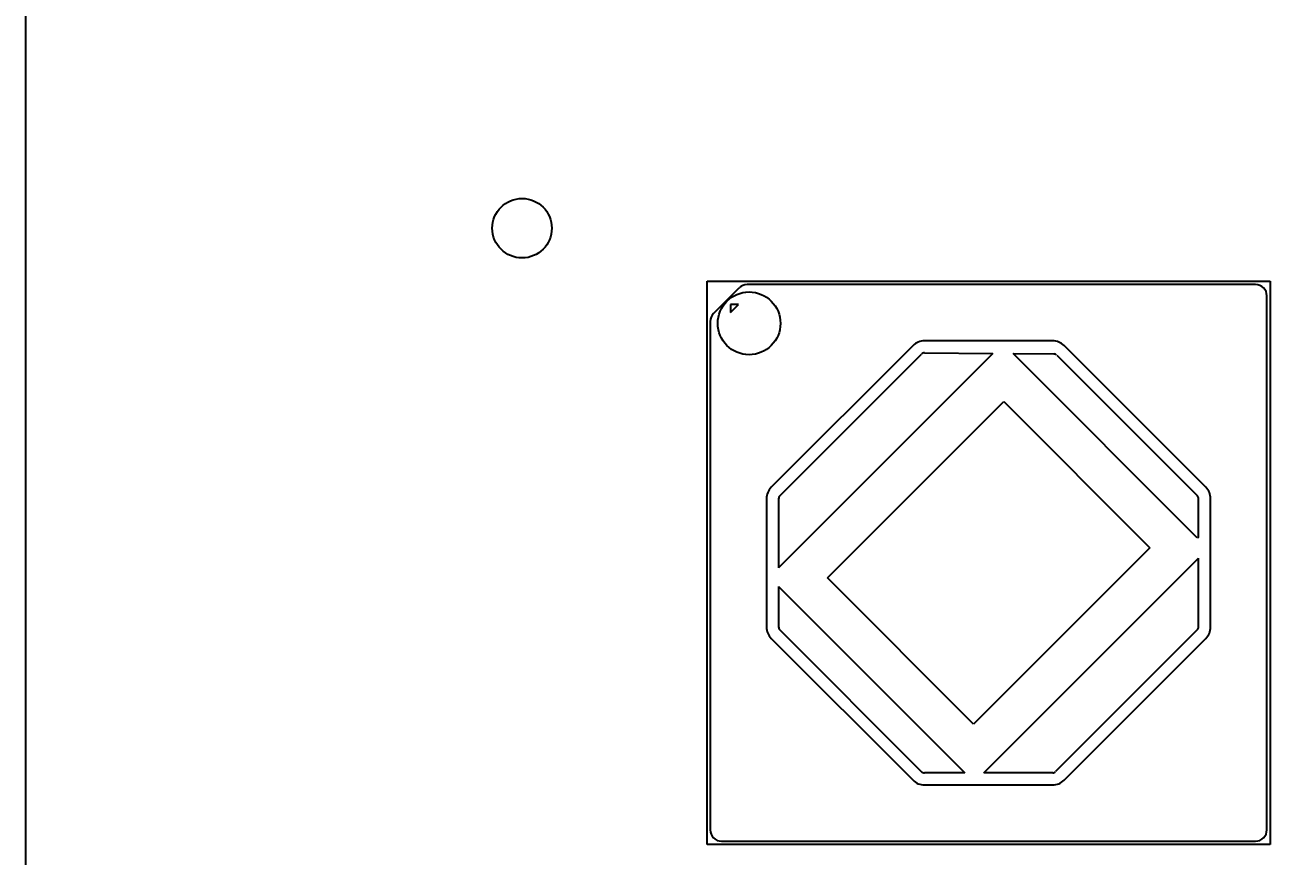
# Model space of a CAD drawing. Header units: millimetres. Extents: x 0 to 420, y 0 to 297.
# Drawn here: x 67.5 to 144.9, y 163.4 to 215.1 of the extents above; entities that cross this region are included whole.
import ezdxf

# ---------------------------------------------------------------- set-up
doc = ezdxf.new("R2010")
doc.units = ezdxf.units.MM
doc.header["$LTSCALE"] = 23.1
doc.layers.get('0').update_dxf_attribs({"linetype": 'CONTINUOUS'})
doc.layers.add('ASSEM_MEM', color=7, linetype='CONTINUOUS')
doc.styles.get("Standard").update_dxf_attribs({"font": 'txt', "width": 0.8})
doc.dimstyles.new('DIMSTYLE_3', dxfattribs={"dimtxt": 3, "dimasz": 2.1, "dimexe": 2, "dimexo": 1, "dimgap": 0.75, "dimtad": 0, "dimtih": 1, "dimtoh": 1, "dimzin": 0, "dimdsep": 46, "dimtxsty": 'STANDARD', "dimblk": '_FILLED', "dimblk1": '_FILLED', "dimblk2": '_FILLED', "dimcen": 0.09, "dimazin": 0, "dimtp": 0.01, "dimtm": 0.01, "dimtfac": 1, "dimtofl": 0, "dimtmove": 0, "dimatfit": 3, "dimldrblk": '_FILLED', "dimfxl": 1, "dimtolj": 1, "dimtzin": 0, "dimarcsym": 0})

# ---------------------------------------------------------------- blocks, each defined once
blk = doc.blocks.new('*D15')
at = {"color": 6, "linetype": 'CONTINUOUS'}
blk.add_line((104.079, 220.653), (61.995, 220.653), dxfattribs=at)
at = {"color": 6, "linetype": 'CONTINUOUS', "insert": (60.495, 224.403), "char_height": 3, "width": 12, "attachment_point": 3, "line_spacing_factor": 0.9}
blk.add_mtext('77.10', dxfattribs=at)
blk = doc.blocks.new('_FILLED')
at = {"color": 0, "linetype": 'BYBLOCK'}
blk.add_solid([(0, 0), (-1, 0.167), (-1, -0.167)], dxfattribs=at)
blk = doc.blocks.new('*D17')
at = {"color": 2, "linetype": 'CONTINUOUS'}
blk.add_line((105.079, 228.653), (105.079, 238.994), dxfattribs=at)
at = {"color": 2, "linetype": 'CONTINUOUS', "insert": (101.329, 240.494), "char_height": 3, "width": 12, "attachment_point": 1, "rotation": 90, "line_spacing_factor": 0.9}
blk.add_mtext('37.50', dxfattribs=at)
blk = doc.blocks.new('*D18')
at = {"color": 2, "linetype": 'CONTINUOUS'}
blk.add_line((67.579, 144.453), (67.579, 238.994), dxfattribs=at)
at = {"color": 2, "linetype": 'CONTINUOUS', "insert": (63.829, 240.494), "char_height": 3, "width": 9.6, "attachment_point": 1, "rotation": 90, "line_spacing_factor": 0.9}
blk.add_mtext('0.00', dxfattribs=at)

msp = doc.modelspace()

# ---------------------------------------------------------------- linework, layer by layer
at = {"layer": 'ASSEM_MEM', "color": 7, "linetype": 'CONTINUOUS'}
for p, q in [((67.579, 144.653), (67.579, 226.653)), ((109.919, 164.173), (109.919, 199.173)), ((109.919, 199.173), (144.919, 199.173)), ((144.019, 198.973), (112.409, 198.973)), ((144.919, 199.173), (144.919, 164.173)), ((110.324, 197.178), (111.914, 198.768)), ((144.719, 165.073), (144.719, 198.273)), ((111.369, 197.223), (111.869, 197.723)), ((111.369, 197.723), (111.369, 197.223)), ((111.869, 197.723), (111.369, 197.723)), ((110.119, 196.683), (110.119, 165.073)), ((122.726, 195.18), (113.912, 186.367)), ((131.406, 195.473), (123.433, 195.473)), ((140.926, 186.367), (132.113, 195.18)), ((127.689, 194.687), (114.369, 181.367)), ((114.443, 185.837), (123.257, 194.651)), ((123.433, 194.723), (127.689, 194.687)), ((128.938, 194.676), (131.477, 194.654)), ((140.384, 183.23), (128.938, 194.676)), ((131.652, 194.581), (140.397, 185.836)), ((117.4, 180.733), (128.36, 191.693)), ((128.36, 191.693), (137.439, 182.614)), ((113.619, 185.66), (113.619, 177.687)), ((114.369, 185.66), (114.369, 181.367)), ((140.469, 183.245), (140.469, 185.66)), ((141.219, 177.687), (141.219, 185.66)), ((140.469, 183.245), (140.384, 183.23)), ((137.439, 182.614), (126.479, 171.654)), ((127.126, 168.623), (140.469, 181.967)), ((140.469, 177.687), (140.469, 181.967)), ((126.479, 171.654), (117.4, 180.733)), ((114.369, 180.202), (114.369, 177.687)), ((114.369, 180.202), (125.948, 168.623)), ((123.257, 168.695), (114.443, 177.51)), ((140.396, 177.51), (131.583, 168.696)), ((113.912, 176.979), (122.726, 168.166)), ((132.113, 168.166), (140.926, 176.979)), ((125.948, 168.623), (123.433, 168.623)), ((131.406, 168.623), (127.126, 168.623)), ((123.433, 167.873), (131.406, 167.873)), ((144.919, 164.173), (109.919, 164.173)), ((110.819, 164.373), (144.019, 164.373))]:
    msp.add_line(p, q, dxfattribs=at)
for centre, radius in [((98.419, 202.473), 1.85), ((112.534, 196.559), 1.95)]:
    msp.add_circle(centre, radius, dxfattribs=at)
for centre, radius, start, end in [((112.409, 198.273), 0.7, 90.00005, 134.99997), ((144.019, 198.273), 0.7, 359.99996, 90), ((110.819, 196.683), 0.7, 135.00003, 179.99995), ((123.433, 194.473), 1, 90, 134.99999), ((131.406, 194.473), 1, 45.00006, 90), ((123.433, 194.473), 0.25, 90.00002, 134.70913), ((131.475, 194.404), 0.25, 45, 89.67748), ((114.619, 185.66), 1, 135.00001, 179.99999), ((114.619, 185.66), 0.25, 135, 180), ((140.219, 185.66), 0.25, 359.99552, 44.64198), ((140.219, 185.66), 1, 359.99832, 44.99996), ((114.619, 177.687), 1, 180.00002, 224.99994), ((114.619, 177.687), 0.25, 180, 225), ((140.219, 177.687), 0.25, 315, 360), ((140.219, 177.687), 1, 315.00004, 0.00002), ((123.433, 168.873), 1, 225.00004, 270), ((123.433, 168.873), 0.25, 225.35802, 270.00003), ((131.406, 168.873), 0.25, 270, 315), ((131.406, 168.873), 1, 270, 314.99996), ((110.819, 165.073), 0.7, 179.99996, 270), ((144.019, 165.073), 0.7, 270, 0.00004)]:
    msp.add_arc(centre, radius, start, end, dxfattribs=at)

# ---------------------------------------------------------------- dimensions: what is measured, and where the dimension line sits
at = {"color": 2, "linetype": 'CONTINUOUS'}
for feature_location, offset, origin, picture, middle in [((105.079, 228.653), (0, 10.341), (67.579, 143.453), '*D17', (102.829, 246.494)), ((67.579332042, 144.453241036), (0, 94.541026728), (67.579332042, 143.453241036), '*D18', (65.329328566, 245.294270743))]:
    dim = msp.add_ordinate_dim(feature_location=feature_location, offset=offset, dtype=1, origin=origin, dimstyle='DIMSTYLE_3', override={"dimtad": 1, "dimtih": 0, "dimtoh": 0}, dxfattribs=at)
    dim.commit()
    dim.dimension.update_dxf_attribs({"geometry": picture, "text_midpoint": middle})
at = {"color": 6, "linetype": 'CONTINUOUS'}
dim = msp.add_ordinate_dim(feature_location=(104.079, 220.653), offset=(-42.085, 0), dtype=0, origin=(105.079, 143.553), dimstyle='DIMSTYLE_3', override={"dimtad": 1, "dimtih": 0, "dimtoh": 0}, dxfattribs=at)
dim.commit()
dim.dimension.update_dxf_attribs({"geometry": '*D15', "text_midpoint": (54.495, 222.903)})

doc.saveas('drawing.dxf')
